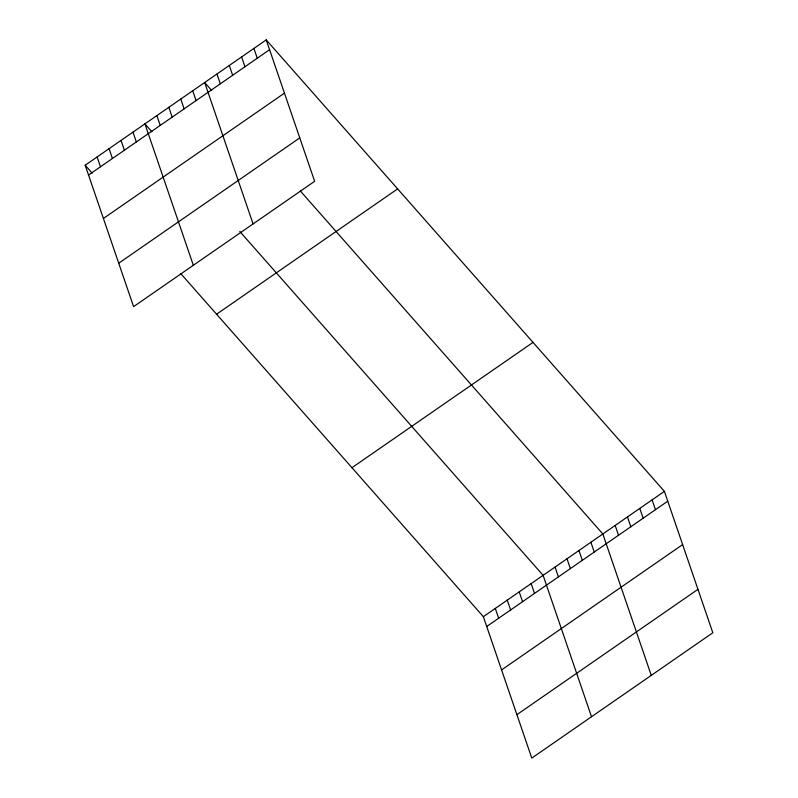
<?xml version="1.0" encoding="UTF-8"?>
<svg xmlns="http://www.w3.org/2000/svg" width="798" height="798" viewBox="0 0 798 798"><rect width="100%" height="100%" fill="white"/><g stroke="black" fill="none" stroke-linecap="round" stroke-linejoin="round"><path stroke-width="1.2" d="M266.223 39.9L314.641 181.306L133.595 306.641L85.177 165.226L266.223 39.9L664.405 491.359L712.823 632.774L531.777 758.1L483.359 616.694L180.817 273.664M88.538 175.041L269.584 49.705M103.401 218.462L284.457 93.137M118.722 263.21L299.769 137.884M216.577 314.213L397.623 188.887M351.958 467.708L533.004 342.382M483.359 616.694L664.405 491.359M486.72 626.5L667.766 501.174M501.583 669.931L682.629 544.595M516.905 714.669L697.951 589.343M211.669 90.443L204.667 82.513L253.086 223.919M300.307 190.941L602.849 533.972L651.268 675.377M151.919 131.81L144.927 123.87L193.335 265.275M239.779 231.42L543.109 575.338L591.518 716.744M85.177 165.226L92.179 173.166M652.096 499.887L655.457 509.693M639.787 508.406L643.138 518.211M627.477 516.924L630.829 526.74M615.158 525.453L618.52 535.259M590.899 542.241L594.261 552.056M578.949 550.52L582.311 560.326M566.999 558.79L570.361 568.595M555.049 567.059L558.41 576.864M531.159 583.607L534.51 593.413M519.209 591.877L522.56 601.682M507.259 600.146L510.61 609.951M495.309 608.425L498.66 618.231M253.914 48.419L257.275 58.234M241.604 56.947L244.966 66.753M229.295 65.466L232.647 75.271M216.986 73.995L220.338 83.8M192.717 90.782L196.079 100.588M180.777 99.052L184.129 108.867M168.827 107.331L172.178 117.136M156.877 115.6L160.228 125.406M132.977 132.139L136.338 141.954M121.027 140.418L124.388 150.224M109.077 148.687L112.438 158.493M97.127 156.957L100.488 166.762"/></g></svg>
